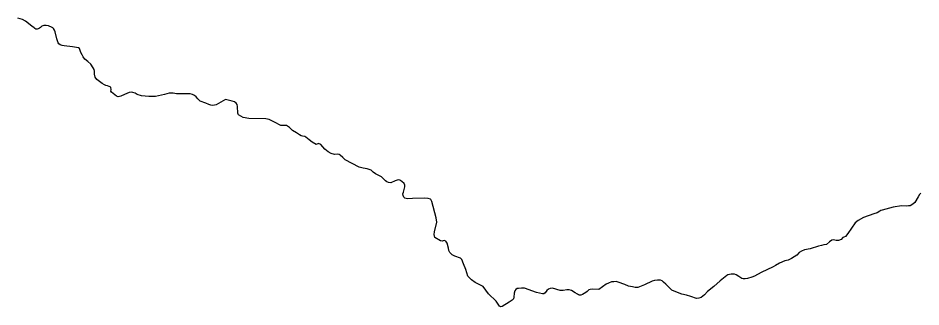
# Model space of a CAD drawing. Header units: metres. Extents: x 11276530 to 11306586, y 355867 to 367650.
# Drawn here: x 11298211 to 11306586, y 355867 to 358543 of the extents above; entities that cross this region are included whole.
import ezdxf

# ---------------------------------------------------------------- set-up
doc = ezdxf.new("R2010")
doc.units = ezdxf.units.M
doc.layers.add('WATERWAY_RIVER', color=5, linetype='Continuous')

msp = doc.modelspace()

# ---------------------------------------------------------------- linework, layer by layer
at = {"layer": 'WATERWAY_RIVER'}
msp.add_lwpolyline([(11306586.5, 356920.9), (11306571.8, 356907.9), (11306560.1, 356888.5), (11306530.1, 356835.7), (11306510.3, 356817.7), (11306487.5, 356804.5), (11306471.7, 356802.3), (11306454.1, 356800.7), (11306406.3, 356802.4), (11306327.4, 356790.7), (11306225.5, 356764.3), (11306214.8, 356761.1), (11306204, 356755.5), (11306179.5, 356739.7), (11306150.8, 356728.2), (11306053.6, 356694.6), (11306004.9, 356666.4), (11305977.5, 356646.6), (11305907.5, 356547.3), (11305885.2, 356519.8), (11305871.9, 356513.3), (11305861.1, 356509.4), (11305846.1, 356492.5), (11305823.1, 356483.9), (11305800.3, 356483.5), (11305776.2, 356488.9), (11305759.8, 356484.8), (11305738.5, 356470.3), (11305709.5, 356446.7), (11305687, 356442), (11305665.3, 356435.4), (11305634.7, 356428.6), (11305557.4, 356405.4), (11305507.6, 356396.2), (11305479.1, 356384.3), (11305457.3, 356371.5), (11305435.1, 356347.1), (11305410.7, 356331.3), (11305385.5, 356317), (11305356.1, 356300.9), (11305325.1, 356292.8), (11305273.4, 356273.2), (11305236.9, 356252.4), (11305215.3, 356238.9), (11305104.8, 356187.1), (11305043.8, 356153.5), (11305018.7, 356142.9), (11304977.4, 356130.7), (11304957, 356127.7), (11304937.9, 356127.4), (11304926.4, 356130.3), (11304915, 356136.3), (11304897.5, 356148.5), (11304872.3, 356165.7), (11304857.2, 356170.9), (11304840.5, 356171.6), (11304825.5, 356171.8), (11304810.6, 356169), (11304796.4, 356165.2), (11304784.6, 356158.3), (11304724.5, 356109.5), (11304666.1, 356055.9), (11304606.6, 356008.6), (11304579.2, 355980.4), (11304547.6, 355955.3), (11304527, 355947.6), (11304503.5, 355944.1), (11304451.6, 355962.7), (11304410.7, 355976.6), (11304369.2, 355986.4), (11304327.8, 355999.7), (11304276.6, 356023.7), (11304237.8, 356058), (11304219.8, 356079.3), (11304199.8, 356097.3), (11304186.5, 356108.7), (11304169.9, 356114.1), (11304142.3, 356114.7), (11304114, 356111), (11304094.6, 356104.7), (11304022.1, 356072.8), (11303961.4, 356047.2), (11303935, 356048), (11303909.6, 356052.3), (11303872.5, 356060), (11303839, 356074.2), (11303776.6, 356097.2), (11303757.9, 356101.6), (11303737.3, 356100), (11303715.3, 356098.5), (11303689.8, 356087.5), (11303666, 356076.9), (11303597.4, 356029.8), (11303540.6, 356030.8), (11303517.5, 356028.9), (11303506, 356025.1), (11303498.1, 356017.7), (11303489.6, 356008.8), (11303478.4, 356000.9), (11303447.1, 355982), (11303432.9, 355975.5), (11303419.9, 355976.9), (11303410.1, 355980.5), (11303399.8, 355985.2), (11303380.2, 355997.8), (11303345, 356018.6), (11303322.7, 356026.1), (11303300.6, 356026.7), (11303268.8, 356019), (11303239.6, 356020.7), (11303168.4, 356039.7), (11303147.9, 356038.1), (11303130.9, 356032.7), (11303116.2, 356018.6), (11303099.5, 355997.6), (11303089.3, 355989.8), (11303076.8, 355987.4), (11303019.8, 356001.5), (11302908.2, 356039.5), (11302882.4, 356042), (11302853, 356038.9), (11302840.7, 356036.8), (11302829.9, 356028.7), (11302818.6, 356014.8), (11302813.7, 355995.5), (11302811, 355958.3), (11302805.8, 355941.6), (11302794.9, 355930), (11302768.4, 355909.7), (11302702.8, 355871.6), (11302689.4, 355867.2), (11302676.3, 355873.9), (11302646.4, 355921.7), (11302575.2, 355987.7), (11302525.9, 356055.2), (11302452.5, 356092.9), (11302418.5, 356118.3), (11302383.8, 356152.8), (11302363.4, 356215.2), (11302344.4, 356267.1), (11302328.4, 356306.3), (11302314.2, 356320.4), (11302262.2, 356338.4), (11302238, 356349.5), (11302216.3, 356370.8), (11302207.2, 356388.7), (11302202.8, 356412.5), (11302191.2, 356456.6), (11302179.6, 356476.1), (11302162.6, 356481.5), (11302146.8, 356477.1), (11302131, 356480.6), (11302077.5, 356510.1), (11302074.4, 356524), (11302071.5, 356537.1), (11302074.6, 356562.4), (11302097.1, 356652.2), (11302088.6, 356693.2), (11302049.2, 356842.4), (11302039.7, 356861.6), (11302037.9, 356866.2), (11302014.6, 356872.9), (11301979.6, 356875.4), (11301869.8, 356870.3), (11301825, 356868.9), (11301797.9, 356874.4), (11301788.5, 356885.4), (11301783.4, 356898.3), (11301782, 356915.6), (11301785.4, 356930.6), (11301798.8, 356980.4), (11301798.6, 356994.4), (11301792.4, 357009.5), (11301772.1, 357029.2), (11301753.7, 357040.6), (11301736.9, 357043.9), (11301708.4, 357034.1), (11301667.7, 357018.1), (11301647.3, 357019.5), (11301631.3, 357025.8), (11301618.9, 357035.8), (11301583.8, 357072), (11301546.9, 357090.5), (11301528, 357099.8), (11301504.9, 357117.1), (11301487.3, 357134.9), (11301450.7, 357147), (11301414.1, 357153.7), (11301374.8, 357160.5), (11301245.9, 357229.7), (11301224.2, 357251.4), (11301199.8, 357271.7), (11301189.8, 357280.2), (11301176.2, 357282.9), (11301146.9, 357278.5), (11301115.6, 357287.8), (11301087.3, 357303.1), (11301057.5, 357328.8), (11301019.2, 357372.6), (11300997.9, 357380.2), (11300975.7, 357370.5), (11300940.3, 357392.3), (11300912.2, 357415.7), (11300881.2, 357441.1), (11300870.6, 357447), (11300851.2, 357448.1), (11300837.7, 357453.5), (11300821.8, 357462.2), (11300792.7, 357480.8), (11300757.2, 357502.9), (11300728.5, 357529.5), (11300701, 357547.2), (11300648.2, 357548.3), (11300589.7, 357578.8), (11300539.5, 357602.1), (11300526.2, 357607.9), (11300510.4, 357609.5), (11300352.2, 357614), (11300300.9, 357622.6), (11300256.7, 357645.3), (11300252.9, 357652.8), (11300251.1, 357662.9), (11300248.4, 357723.8), (11300243.2, 357743.1), (11300234.1, 357755.3), (11300219.3, 357766.4), (11300197, 357774.3), (11300134.9, 357789.2), (11300048, 357740.9), (11300017.9, 357734.6), (11299998.3, 357735.1), (11299979.8, 357741.9), (11299951.9, 357754.3), (11299902, 357774.3), (11299878.4, 357794), (11299863.8, 357814.6), (11299846.5, 357827.2), (11299829.2, 357835.2), (11299807.2, 357840.2), (11299779.9, 357841), (11299714.2, 357840.3), (11299681.9, 357842.1), (11299649.7, 357846.2), (11299631.4, 357847.8), (11299613.1, 357846.3), (11299590.7, 357841.4), (11299568.8, 357834.3), (11299486.7, 357817.3), (11299455.7, 357815.3), (11299424, 357816.8), (11299357.4, 357821.5), (11299317.7, 357836.2), (11299297.6, 357846.9), (11299276.8, 357854.7), (11299259.2, 357855.6), (11299241, 357854.1), (11299197.7, 357833.8), (11299165.4, 357821.3), (11299138.6, 357813.1), (11299123.2, 357820.3), (11299109, 357831.1), (11299079.3, 357855.3), (11299072.2, 357867), (11299074.1, 357878.6), (11299072, 357903.3), (11299055.6, 357910.2), (11299039.7, 357915.3), (11299025.3, 357919.6), (11299012, 357925.1), (11298990.2, 357938.5), (11298940.9, 357973.8), (11298926.6, 357996.3), (11298921.2, 358023), (11298919.7, 358050.5), (11298916.1, 358067.4), (11298909, 358082.5), (11298885.7, 358114.7), (11298859.7, 358140.4), (11298830.4, 358161.6), (11298815.1, 358184.8), (11298804.7, 358204), (11298794.9, 358223.1), (11298783.5, 358250.6), (11298780.9, 358262), (11298772.2, 358268.8), (11298716.1, 358278.3), (11298638.4, 358285.5), (11298620.8, 358289.5), (11298602.6, 358295.3), (11298591, 358303.7), (11298584.1, 358314.1), (11298576.6, 358331.2), (11298571.6, 358350), (11298556.5, 358414.9), (11298549.3, 358431.3), (11298539.8, 358446.7), (11298534.3, 358452), (11298527.2, 358455.8), (11298513.9, 358462.2), (11298506.2, 358465.2), (11298492.3, 358470.3), (11298470.6, 358474.7), (11298459.6, 358475.9), (11298449.3, 358474.6), (11298440.6, 358472.5), (11298433.1, 358467.9), (11298419.3, 358456.3), (11298409.9, 358449), (11298398.7, 358442.8), (11298389, 358441.1), (11298377.5, 358441.6), (11298368.5, 358445.2), (11298359.9, 358451.7), (11298338.1, 358469.3), (11298281.3, 358514.8), (11298251.5, 358529.1), (11298210.6, 358543.2)], dxfattribs=at)

doc.saveas('drawing.dxf')
